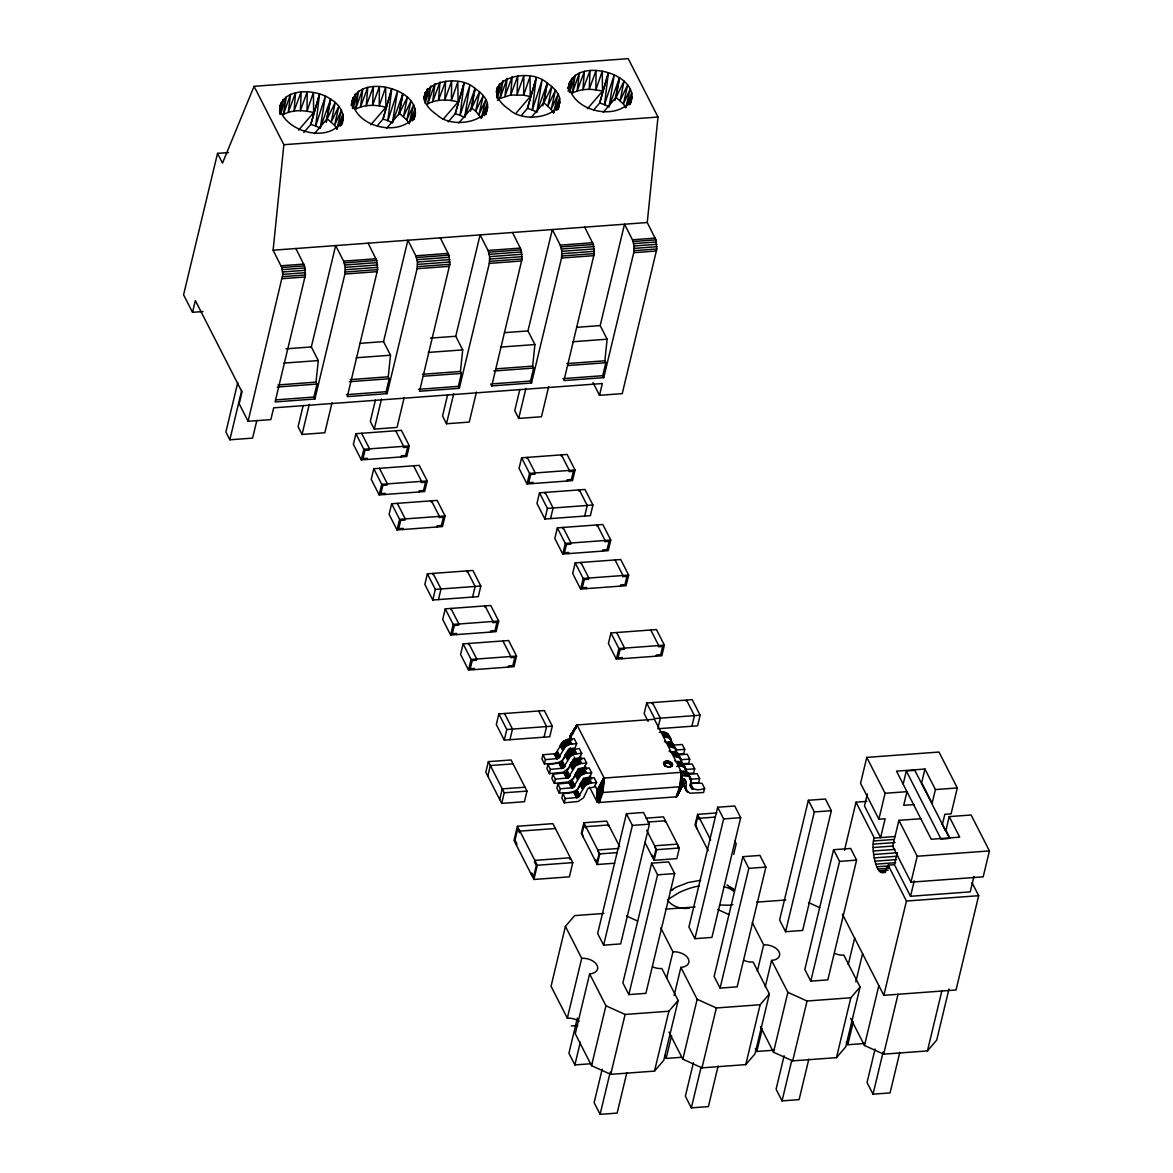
<?xml version="1.0" encoding="UTF-8"?>
<svg xmlns="http://www.w3.org/2000/svg" width="1173" height="1173" viewBox="0 0 1173 1173"><rect width="100%" height="100%" fill="white"/><g stroke="black" fill="none" stroke-linecap="round" stroke-linejoin="round"><path stroke-width="1.5" d="M665.678 766.057L669.695 767.098L672.158 765.764L672.422 763.916L670.106 761.732L666.381 761.072L663.537 763.3L666.059 766.658L664.109 764.781M669.695 767.098C674.768 764.092 662.804 760.529 664.93 765.734M667.1 763.037L667.114 761.042M570.239 739.181L570.327 735.559L577.131 724.973L570.137 736.424L570.093 739.884L570.327 735.574L577.263 724.929L654.387 719.284L681.528 772.113L682.539 785.353L676.278 796.848L598.67 802.537L596.866 801.482L589.564 787.156M570.122 739.533L570.181 735.984L577.043 725.046L604.154 778.051L681.44 772.333L682.29 785.734L676.924 796.57L682.701 784.942L681.528 772.171L682.701 784.942L677.07 796.438M570.151 740.266L570.225 736.908L577.013 725.222L570.386 737.333L571.881 740.251M569.36 767.567L563.201 772.289L549.389 773.637L546.897 768.77L547.923 764.517L561.368 762.831L565.547 754.063L569.228 750.485L579.227 748.477L581.705 753.345L580.034 757.611L573.186 759.092L569.873 766.526M585.034 766.042L585.004 767.347L578.142 768.828L573.626 778.315L568.157 782.01L554.345 783.359L551.867 778.505L552.879 774.253L566.324 772.567L571.207 762.787L576.661 759.092L584.183 758.198L586.676 763.066L585.034 766.042L586.691 769.283M579.814 785.983C576.368 793.725 566.075 792.596 559.316 793.095L556.823 788.227L557.849 783.989L570.459 782.787L578.04 770.705L582.922 768.476L589.154 767.934L591.632 772.802L589.96 777.069L583.465 778.242L580.444 784.4M594.96 785.499L594.931 786.804L588.069 788.285L583.553 797.772L578.084 801.482L564.272 802.831L561.794 797.963L562.805 793.71L576.251 792.024L581.134 782.244L587.878 778.212L594.11 777.67L596.602 782.523L594.96 785.499L597.189 789.884L599.491 791.848L602.951 792.479L680.355 786.731L681.938 786.071L681.44 772.333L680.956 786.57L676.513 796.775M596.866 801.482L597.189 789.884L603.831 777.816L597.863 790.763L597.145 801.848M680.956 786.57L681.337 772.391L679.71 786.804L676 796.878M570.577 735.192L570.415 740.016L570.591 735.178L577.028 725.075L570.181 735.984M973.942 876.451L970.232 891.876L910.527 896.289L894.398 864.662L888.137 865.131C877.873 889.281 869.736 845.821 874.34 838.079L856.026 802.171L866.862 801.379M596.984 801.672L597.482 790.338L603.86 777.86L597.482 790.338M599.506 395.316L602.336 383.527L273.676 407.837L270.846 419.626L248.104 421.298L282.796 274.365L281.769 267.517L273.118 250.201L283.851 144.704L254.072 86.318L628.215 58.65L657.994 117.036L647.261 222.533L655.912 239.864L656.821 248.984L622.247 393.629L599.506 395.316L593.01 382.574M314.892 398.996L313.895 397.046L317.018 384.084L316.021 382.134L318.279 360.566L311.329 346.944L335.669 245.582L343.616 261.139L345.214 267.341L344.891 274.057L314.892 398.996L275.098 401.943L305.42 274.966L304.525 265.846L295.86 248.515M387.105 393.659L386.108 391.709L389.231 378.747L388.234 376.797L390.492 355.228L383.542 341.607L407.881 240.23L415.829 255.802L417.427 262.004L417.104 268.72L387.105 393.659L347.311 396.606L377.633 269.629L376.738 260.494L368.073 243.178M459.317 388.322L458.32 386.372L461.444 373.41L460.446 371.46L462.705 349.891L455.754 336.27L480.094 234.893L488.041 250.465L489.64 256.667L489.317 263.382L459.317 388.322L419.523 391.254L449.846 264.292L448.951 255.157L440.286 237.84M531.53 382.985L530.533 381.034L533.656 368.073L532.659 366.123L534.917 344.554L527.967 330.933L552.307 229.556L560.254 245.128L561.852 251.33L561.53 258.031L531.53 382.985L491.736 385.917L522.058 258.954L521.164 249.82L512.498 232.503M603.743 377.633L602.746 375.697L605.869 362.721L604.872 360.785L607.13 339.202L600.18 325.581L624.52 224.219L632.467 239.791L634.065 245.993L633.743 252.694L603.743 377.633L563.949 380.58L594.271 253.617L593.377 244.483L584.711 227.166M680.355 786.731L681.278 772.406L680.355 786.731L676.278 796.848M685.428 787.552L683.36 784.385L683.668 778.725M704.606 788.285C692.466 794.136 681.205 780.265 702.114 783.417L704.606 788.285L703.58 792.523L689.929 793.212L686.073 790.191L686.264 781.687L683.947 780.221M681.66 776.233C695.032 771.805 688.155 785.529 692.906 789.121M681.513 772.069L682.481 783.579L677.173 796.276M597.336 802.009L598.333 791.174L603.948 777.948L597.863 790.763M598.67 802.537L604.374 778.095L602.951 792.479L599.242 802.552M667.642 763.08L667.877 761.101M303.851 132.49L310.816 124.382L319.525 94.133L315.669 126.01L320.229 128.077L330.639 99.162C314.892 87.74 277.151 87.301 279.819 114.06M377.222 125.804L383.028 119.045L391.738 88.796L387.882 120.672L392.442 122.74L402.852 93.825C387.574 83.796 354.862 80.952 351.445 104.558M448.277 121.816L455.241 113.708L463.951 83.459L460.095 115.335L464.655 117.388L475.065 88.488C454.757 69.486 399.89 89.045 437.001 114.866C457.309 133.854 512.176 114.294 475.065 88.488L470.534 111.127M521.648 115.115L527.454 108.356L536.164 78.122L532.307 109.983L536.867 112.051L547.278 83.151C526.97 64.148 472.103 83.708 509.214 109.514C529.522 128.517 584.389 108.957 547.278 83.151L542.747 105.79M593.861 109.778L599.667 103.019L608.376 72.785L604.52 104.646L609.08 106.714L619.491 77.799C604.315 67.77 571.148 64.911 568.216 88.679M597.57 802.171L598.89 791.54L604.007 777.992L598.098 802.405M604.374 778.095L602.262 792.493L598.963 802.567M597.819 802.303L599.491 791.848L604.08 778.022L598.333 791.174M320.229 128.077L325.346 96.347L315.669 126.01L310.816 124.382L319.525 94.133M392.442 122.74L397.559 91.01L387.882 120.672L383.028 119.045L391.738 88.796M464.655 117.388L469.772 85.658L460.095 115.335L455.241 113.708L463.951 83.459M536.867 112.051L541.985 80.321L532.307 109.983L527.454 108.356L536.164 78.122M609.08 106.714L614.197 74.984L604.52 104.646L599.667 103.019L608.376 72.785M283.353 114.485L290.552 94.324L288.265 112.359L295.567 92.74L294.027 111.054L301.182 91.919L300.361 110.658L307.209 91.875L307.003 111.186L313.396 92.623L313.646 112.593C303.719 109.998 292.649 109.617 283.353 114.485L286.359 96.597L280.64 113.913M355.566 109.148L362.765 88.987L360.478 107.022L367.779 87.403L366.24 105.717L373.395 86.582L372.574 105.321L379.422 86.538L379.216 105.849L385.609 87.286L385.858 107.256C375.932 104.661 364.862 104.28 355.566 109.148L358.571 91.245L352.853 108.576M427.778 103.811L434.978 83.635L432.69 101.67L439.992 82.066L438.453 100.379L445.608 81.245L444.787 99.984L451.634 81.201L451.429 100.497L457.822 81.949L458.071 101.919C448.145 99.324 437.074 98.943 427.778 103.811L430.784 85.908L425.066 103.224M572.204 93.136L579.403 72.961L577.116 90.995L584.418 71.377L582.878 89.705L590.034 70.556L589.213 89.309L596.06 70.527L595.855 89.822L602.248 71.274L602.497 91.23C592.57 88.649 581.5 88.268 572.204 93.136L575.21 75.233L569.491 92.55M326.387 122.095L330.639 99.162C339.584 104.206 346.504 114.983 341.504 125.203M413.292 119.558L415.389 112.799L413.614 119.807C418.82 109.632 411.738 98.855 402.852 93.825L399.421 113.385L386.65 128.268M475.065 88.488L471.634 108.048L458.863 122.93M547.278 83.151L543.847 102.711L531.076 117.579M630.766 102.08C635.033 92.315 627.628 82.594 619.491 77.799L616.06 97.374L603.289 112.241M601.558 792.435L604.3 778.08L600.151 792.112M351.577 104.69L352.252 101.23C355.595 127.095 399.348 137.637 414.436 116.523M326.109 121.816L330.639 99.162M398.673 114.734L402.852 93.825M614.96 100.453L619.491 77.799M280.215 113.796L283.133 99.47L279.761 110.995M352.428 108.459L355.346 94.119L351.973 105.658M425.007 101.318L427.559 88.781L424.186 100.306M496.853 97.77L499.771 83.444L496.868 93.327M569.433 90.644L571.984 78.107L568.128 91.274M279.863 107.755L280.992 102.843L279.746 107.916M351.328 105.702L353.205 97.491L351.548 104.265M423.922 98.723L425.418 92.154L424.171 97.227M496.502 91.743L497.631 86.817L496.384 91.89M568.348 88.034L569.843 81.48L568.187 88.239M668.199 763.183L668.639 761.233M558.055 109.338L558.861 105.849L558.04 109.133M630.268 104.001L632.027 96.773L629.93 103.532M340.082 126.376L342.912 114.177L336.93 129.001L334.554 125.35L327.208 118.737L335.199 102.491L331.285 121.889L338.85 106.2L334.554 125.35L341.46 110.145L336.93 129.001M412.295 121.039L415.125 108.84L409.142 123.664L406.767 120.013L399.421 113.385L407.412 97.154L403.497 116.552L411.063 100.863L406.767 120.013L413.673 104.808L409.142 123.664M484.508 115.702L487.338 103.488L481.355 118.326L475.71 111.2L471.634 108.048L479.625 91.817L475.71 111.2L483.276 95.526L478.98 114.675L485.886 99.47L481.355 118.326M556.72 110.35L559.55 98.151L553.568 112.989L551.193 109.324L543.847 102.711L551.838 86.479L547.923 105.863L555.489 90.189L551.193 109.324L558.099 94.133L553.568 112.989M628.933 105.013L631.763 92.814L625.781 107.652L623.406 103.986L616.06 97.374L624.051 81.142L620.136 100.526L627.702 84.837L623.406 103.986L630.312 88.781L625.781 107.652M558.143 109.192L559.814 102.11L557.718 108.869M600.855 792.318L604.227 778.08L598.377 802.479M228.486 152.563L217.533 153.37L183.575 294.804L192.519 312.326L203.002 311.549M192.519 312.326L195.348 300.537L242.005 392.002L239.175 403.791L248.104 421.298M237.767 382.501L225.89 432.001L229.849 439.787L252.606 438.101L256.843 420.418M229.849 439.787L241.741 390.286M303.191 405.447L298.103 426.664L302.062 434.45L324.818 432.764L332.032 402.706M302.062 434.45L309.291 404.392M355.918 433.702L353.366 444.318L361.313 459.889L406.796 456.517L409.348 445.916L401.401 430.344L355.918 433.702L363.85 449.274L361.313 459.889M375.404 400.11L370.316 421.327L374.275 429.113L397.031 427.427L404.245 397.368M366.988 459.464L367.281 458.291L363.014 458.599L364.994 450.344L369.26 450.036L369.539 448.848L361.592 433.292M374.275 429.113L381.504 399.055M373.776 468.731L371.24 479.346L379.172 494.918L424.67 491.546L427.207 480.945L419.274 465.373L373.776 468.731L381.724 484.302L379.172 494.918M384.861 494.493L385.14 493.32L380.888 493.628L382.867 485.373L387.119 485.065L387.413 483.877L379.466 468.32M401.107 456.942L401.386 455.769L405.653 455.447L407.632 447.192L403.38 447.514L403.659 446.327L395.712 430.77M391.65 503.76L389.099 514.375L397.046 529.947L442.529 526.574L445.08 515.973L437.133 500.402L391.65 503.76L399.597 519.331L397.046 529.947M402.735 529.522L403.013 528.349L398.747 528.656L400.726 520.401L404.993 520.094L405.272 518.906L397.339 503.349M418.981 491.971L419.26 490.798L423.526 490.475L425.506 482.22L421.239 482.543L421.532 481.355L413.585 465.798M447.617 394.773L442.529 415.99L446.488 423.761L469.244 422.089L476.458 392.031M446.488 423.761L453.716 393.717M431.165 502L431.459 500.827L439.391 516.384L439.113 517.572L443.379 517.249L441.4 525.504L437.133 525.827L436.855 527M427.383 573.817L424.846 584.433L432.778 600.004L478.276 596.632L480.813 586.031L472.88 570.459L427.383 573.817L435.33 589.389L432.778 600.004M432.793 574.579L433.072 573.406L441.019 588.963L438.467 599.579M445.256 608.846L442.705 619.461L450.652 635.033L496.135 631.661L498.686 621.06L490.739 605.488L445.256 608.846L453.203 624.417L450.652 635.033M450.667 609.608L450.945 608.435L458.878 624.007L458.599 625.18L454.332 625.488L452.353 633.743L456.62 633.435L456.341 634.608M466.913 572.057L467.191 570.884L475.138 586.441L472.587 597.057M519.83 389.421L514.742 410.638L518.701 418.424L541.457 416.752L548.671 386.694M463.13 643.874L460.578 654.49L468.526 670.062L514.009 666.689L516.56 656.088L508.613 640.517L463.13 643.874L471.062 659.446L468.526 670.062M518.701 418.424L525.929 388.366M468.526 644.637L468.804 643.464L476.751 659.035L476.473 660.208L472.206 660.516L470.226 668.771L474.493 668.463L474.2 669.636M484.772 607.086L485.065 605.913L492.997 621.47L492.719 622.658L496.985 622.335L495.006 630.59L490.739 630.913L490.461 632.086M521.618 457.807L519.067 468.408L527.014 483.98L572.497 480.622L575.049 470.006L567.102 454.435L521.618 457.807L529.566 473.379L527.014 483.98M527.029 458.57L527.307 457.382L535.24 472.954L534.961 474.127L530.695 474.449L528.715 482.704L532.982 482.382L532.703 483.555M539.492 492.836L536.941 503.437L544.888 519.009L590.371 515.651L592.922 505.035L584.975 489.464L539.492 492.836L547.424 508.408L544.888 519.009M544.888 493.598L545.166 492.411L553.113 507.982L550.562 518.583M508.32 667.114L508.598 665.941L512.865 665.619L514.844 657.364L510.592 657.686L510.871 656.499L502.924 640.942M498.862 713.932L496.311 724.547L504.258 740.119L549.741 736.747L552.292 726.146L544.345 710.574L498.862 713.932L506.809 729.503L504.258 740.119M561.134 456.033L561.427 454.86L569.36 470.432L569.081 471.605L573.348 471.297L571.368 479.537L567.102 479.86L566.823 481.033M488.364 761.644L485.813 772.259L501.692 803.388L524.434 801.716L526.985 791.101L511.105 759.972L488.364 761.644L504.243 792.787L501.692 803.388M487.792 776.145L490.343 765.544L513.085 763.858M557.351 527.865L554.814 538.466L562.747 554.037L608.244 550.68L610.781 540.064L602.849 524.492L557.351 527.865L565.298 543.436L562.747 554.037M509.947 739.694L512.484 729.093L504.551 713.521M562.761 528.627L563.04 527.439L570.987 543.011L570.694 544.184L566.442 544.507L564.462 552.762L568.714 552.439L568.436 553.612M499.713 799.502L502.249 788.886L525.005 787.215M579.007 491.062L579.286 489.889L587.233 505.46L584.682 516.061M575.225 562.893L572.673 573.494L580.62 589.066L626.103 585.708L628.655 575.093L620.708 559.521L575.225 562.893L583.172 578.465L580.62 589.066M517.41 826.261L513.994 840.469L533.891 879.471L569.374 876.847L572.791 862.624L552.894 823.637L517.41 826.261L537.307 865.249L533.891 879.471M580.635 563.656L580.914 562.468L588.846 578.04L588.567 579.213L584.301 579.535L582.321 587.79L586.588 587.468L586.309 588.641M516.487 845.337L516.868 843.768L515.006 840.103L517.66 829.047L519.522 832.713L519.903 831.129L555.372 828.505M544.067 737.172L546.603 726.556L538.671 710.999M596.881 526.091L597.16 524.918L605.107 540.489L604.813 541.662L609.08 541.354L607.101 549.594L602.834 549.917L602.555 551.09M565.562 755.207L568.582 749.063L575.063 747.875L576.749 743.609L574.257 738.741L568.025 739.283L563.143 741.512L555.577 753.609L542.952 754.796L541.941 759.034L544.419 763.902C551.178 763.403 561.471 764.532 564.917 756.79M544.419 763.902L545.445 759.664L542.952 754.796M549.389 773.637L550.401 769.385L547.923 764.517M531.398 874.589L531.78 873.005L533.642 876.671L536.296 865.615L534.433 861.95L534.815 860.381L570.298 857.756L569.917 859.325M554.345 783.359L555.372 779.121L552.879 774.253M559.316 793.095L560.327 788.857L557.849 783.989M564.272 802.831L565.298 798.578L562.805 793.71M620.429 586.119L620.708 584.946L624.974 584.623L626.954 576.383L622.687 576.691L622.966 575.518L615.033 559.946M610.957 632.951L608.42 643.552L616.353 659.123L661.851 655.766L664.387 645.15L656.455 629.578L610.957 632.951L618.904 648.522L616.353 659.123M622.042 658.698L622.32 657.525L618.068 657.848L620.048 649.593L624.3 649.27L624.593 648.097L616.646 632.526M619.725 846.759L606.617 821.085L583.875 822.757L581.324 833.373L597.218 864.501L614.711 863.211M583.318 837.258L582.116 833.167L584.095 824.912L585.576 827.83L585.87 826.657L608.611 824.971L608.318 826.144M603.86 913.444L574.667 915.6L565.415 926.377L551.046 986.258L567.321 1018.179A12.258 7.493 13.5 0 1 579.154 1021.331M595.224 860.615L595.517 859.428L596.998 862.36L598.978 854.105L597.775 850L618.772 848.446M597.218 864.501L599.755 853.9L583.875 822.757M567.321 1018.179L581.705 958.297L565.415 926.377M656.162 656.176L656.44 655.003L660.707 654.695L662.686 646.44L658.42 646.748L658.713 645.575L650.766 630.004M657.774 728.756L697.583 725.823L700.134 715.207L692.187 699.636L646.704 703.008L644.153 713.609L648.126 721.395M652.1 703.771L652.379 702.583L660.326 718.155L658.068 727.583M577.365 1018.017L568.92 1053.251L574.873 1064.923L591.925 1063.662M626.411 813.739L597.658 933.488L603.626 945.159L620.678 943.898L649.431 824.15L643.478 812.478L626.411 813.739L632.379 825.411L603.626 945.159M581.705 958.297A12.258 7.493 13.5 0 1 597.042 965.247A12.258 7.493 13.5 0 1 589.638 973.869L575.269 1033.75L591.544 1065.656L610.722 1074.336L654.505 1071.096L663.757 1060.319L678.141 1000.437L661.851 968.531A12.258 7.493 13.5 0 1 652.657 966.845M574.873 1064.923L580.371 1042.02M591.544 1065.656L605.928 1005.774L589.638 973.869M686.22 701.249L686.498 700.061L694.445 715.633L691.894 726.234M652.085 856.407L652.379 855.234L653.86 858.152L655.839 849.897L654.637 845.806L677.378 844.12L678.581 848.211M602.16 1069.219L594.125 1102.679L600.092 1114.35L617.145 1113.089L626.866 1072.577M651.631 863.167L622.878 982.915L628.831 994.601L645.898 993.34L674.651 873.577L668.683 861.906L651.631 863.167L657.584 874.838L628.831 994.601M645.986 818.168L663.478 816.877L679.358 848.006L676.821 858.621L654.079 860.308L656.616 849.692L646.69 830.235M665.179 821.95L665.472 820.763L647.965 822.053M672.628 745.207L682.261 744.488L684.739 749.356L683.727 753.609L677.305 754.078M600.092 1114.35L610.239 1072.078M610.722 1074.336L625.106 1014.454L668.889 1011.229L678.141 1000.437M679.196 754.811L687.231 754.224L689.709 759.092L688.698 763.33L682.261 763.814M682.554 764.664L692.187 763.96L694.68 768.814L693.654 773.066L687.231 773.535M687.51 774.4L697.158 773.681L699.636 778.549L698.624 782.787L690.589 783.388M716.85 812.933L697.598 814.355L695.046 824.956L708.155 850.645M697.041 828.856L695.824 824.751L697.818 816.511L699.299 819.428L699.577 818.241L715.325 817.082M666.601 978.223L672.95 951.816L660.736 927.872M717.671 807.244L688.918 927.007L694.871 938.679L711.923 937.418L740.676 817.669L734.723 805.983L717.671 807.244L723.624 818.93L694.871 938.679M654.505 1071.096L668.889 1011.229M674.123 995.554L680.897 967.388A12.258 7.493 13.5 0 0 688.287 958.752A12.258 7.493 13.5 0 0 672.95 951.816M681.469 1057.298L666.117 1058.442L671.616 1035.539M743.902 960.35A12.258 7.493 13.5 0 0 753.11 962.036L769.385 993.956L755.016 1053.838L745.764 1064.615L701.982 1067.855L682.803 1059.175L697.173 999.293L680.897 967.388M733.682 854.413L736.219 843.812L734.899 841.217M693.404 1062.723L685.384 1096.183L691.337 1107.869L708.389 1106.608L718.111 1066.096M742.876 856.686L714.122 976.435L720.09 988.106L737.143 986.845L765.896 867.096L759.943 855.425L742.876 856.686L748.829 868.357L720.09 988.106M691.337 1107.869L701.058 1067.357M701.982 1067.855L716.351 1007.974L760.133 1004.733L769.385 993.956M757.318 971.259L763.652 944.837L752.26 922.506M808.373 800.279L779.62 920.028L785.573 931.714L802.64 930.453L831.378 810.69L825.425 799.018L808.373 800.279L814.326 811.951L785.573 931.714M745.764 1064.615L760.133 1004.733M765.251 986.83L771.599 960.408A12.258 7.493 13.5 0 0 779.004 951.787A12.258 7.493 13.5 0 0 763.652 944.837M773.887 1050.202L756.82 1051.463L762.318 1028.574M834.604 953.385A12.258 7.493 13.5 0 0 843.812 955.071L860.088 986.992L845.718 1046.859L836.466 1057.65L792.684 1060.876L773.506 1052.21L787.875 992.329L771.599 960.408M784.121 1055.759L776.086 1089.218L782.039 1100.89L799.092 1099.629L808.827 1059.131M833.578 849.707L804.839 969.47L810.792 981.141L827.845 979.88L856.598 860.117L850.645 848.446L833.578 849.707L839.545 861.393L810.792 981.141M782.039 1100.89L791.76 1060.392M792.684 1060.876L807.053 1001.009L850.836 997.768L860.088 986.992M844.501 850.205L856.026 802.171M942.359 824.634L944.822 814.341L951.083 813.886L957.315 787.948L938.986 752.04L866.774 757.391L860.557 783.315L878.87 819.223L885.131 818.754L880.6 837.61L864.472 805.998L867.346 793.989M878.87 819.223L885.102 793.285L866.774 757.391M848.284 964.529L854.633 938.121M836.466 1057.65L850.836 997.768M855.806 981.86L862.58 953.678M903.21 783.96L906.318 770.998L914.852 770.368L949.602 838.475M920.79 818.725L898.899 820.338L892.668 846.276L910.981 882.169L983.194 876.832L989.425 850.909L971.112 815L949.221 816.613L945.937 830.293L949.969 838.182M864.853 1043.471L847.8 1044.732L853.299 1021.844M894.398 864.662L897.272 852.668M924.94 769.033L921.655 782.714L932.139 803.241L935.424 789.561L924.94 769.033L896.509 771.145L931.259 839.252L959.69 837.155L949.221 816.613M948.957 989.059L936.699 1040.143L927.447 1050.92L883.665 1054.16L864.486 1045.48L878.856 985.599M972.006 882.639L978.663 895.688L956.024 989.983L883.812 995.334L906.45 901.04L888.137 865.131M910.981 882.169L917.213 856.246L898.899 820.338M910.527 896.289L914.236 880.864M875.087 1049.029L867.052 1082.488L873.02 1094.174L890.072 1092.913L899.794 1052.401M873.02 1094.174L883.166 1051.902M883.665 1054.16L898.034 994.279M927.447 1050.92L941.816 991.038M486.648 111.186L485.827 114.47L487.601 107.447L485.505 114.221M630.253 103.796L631.074 100.511C615.986 121.611 572.233 111.083 568.89 85.218M341.079 124.895L343.176 118.136C333.161 143.751 288.265 133.766 280.288 110.526M497.279 97.887L502.997 80.57L499.991 98.473L497.411 100.394M668.742 763.33L669.387 761.438M545.445 759.664L558.055 758.462L565.635 746.38L570.518 744.151L576.749 743.609M550.401 769.385L563.011 768.198L570.591 756.101L575.474 753.887L581.705 753.345M555.372 779.121L567.981 777.934L575.562 765.837L580.444 763.608L586.676 763.066M560.327 788.857L572.952 787.655L580.518 775.573L585.4 773.344L591.632 772.802M565.298 798.578L577.908 797.391L585.488 785.294L590.371 783.065L596.602 782.523M254.072 86.318L222.503 163.091L217.533 153.37M575.943 727.978L577.321 724.929L571.398 734.562L577.189 724.958M676.733 796.687L681.484 786.35L681.44 772.333L681.484 786.35M677.217 795.734L682.671 784.033L681.528 772.113L682.539 785.353M669.24 763.535L670.106 761.732M677.246 795.924L682.481 783.579M572.512 734.195L577.263 724.929M570.21 736.879L576.999 725.178L570.137 736.439M667.628 767.186L671.308 766.438M577.028 725.266L570.386 737.333M669.71 763.784L670.751 762.083M670.135 764.078L671.323 762.494M298.558 130.174L313.646 112.593M314.437 133.605L327.208 118.737M370.771 124.837L385.858 107.256M442.983 119.499L458.071 101.919M516.355 112.799L530.284 96.582L530.035 76.612L523.642 95.16L510.666 95.042L499.991 98.473L507.191 78.298L504.903 96.333L512.205 76.729L510.666 95.042L517.821 75.893L517 94.646L523.847 75.864L523.642 95.16L530.284 96.582M587.409 108.81L602.497 91.23M670.472 764.4L671.806 762.934M670.736 764.752L672.173 763.418M670.927 765.104L672.422 763.916M671.015 765.47L672.554 764.415M570.474 747.802L570.063 748.946M671.015 765.808L672.554 764.899M670.912 766.145L672.422 765.353M670.736 766.453L672.158 765.764M669.226 767.215L670.076 766.834M670.457 766.717L671.792 766.13M700.78 880.278L688.287 882.507L676.015 887.243L670.34 890.747A15.322 9.369 13.5 0 1 673.273 889.515M689.548 907.99L686.704 908.371A15.322 9.369 13.5 0 1 667.525 899.691L678.888 892.697A55.366 38.826 -27 0 1 699.152 885.952M283.851 144.704L657.994 117.036M273.118 250.201L647.261 222.533M281.065 265.772L303.807 264.086M343.616 261.139L376.02 258.749M415.829 255.802L448.233 253.412M488.041 250.465L520.445 248.075M560.254 245.128L592.658 242.723M632.467 239.791L655.208 238.104M281.769 267.517L304.525 265.846M344.319 262.899L376.738 260.494M416.532 257.561L448.951 255.157M488.745 252.224L521.164 249.82M560.958 246.873L593.377 244.483M633.171 241.535L655.912 239.864M282.326 269.643L305.068 267.957M344.877 265.01L377.281 262.62M417.089 259.673L449.494 257.283M489.302 254.336L521.706 251.931M561.515 248.999L593.919 246.594M633.728 243.647L656.469 241.975M282.678 271.975L305.42 270.289M345.214 267.341L377.633 264.951M417.427 262.004L449.846 259.614M489.64 256.667L522.058 254.262M561.852 251.33L594.271 248.925M634.065 245.993L656.807 244.307M282.796 274.365L305.537 272.679M345.346 269.731L377.75 267.341M417.559 264.394L449.963 262.004M489.771 259.057L522.176 256.667M561.984 253.72L594.388 251.315M634.197 248.383L656.939 246.697M282.678 276.652L305.42 274.966M345.229 272.033L377.633 269.629M417.441 266.682L449.846 264.292M489.654 261.344L522.058 258.954M561.867 256.007L594.271 253.617M634.08 250.67L656.821 248.984M282.341 278.675L305.083 277.004M344.891 274.057L377.295 271.652M417.104 268.72L449.508 266.315M489.317 263.382L521.721 260.978M561.53 258.031L593.934 255.641M633.743 252.694L656.484 251.022M286.007 348.821L311.329 346.944M360.023 343.337L383.542 341.607M430.432 338.132L455.754 336.27M504.449 332.663L527.967 330.933M576.661 327.326L600.18 325.581M283.91 363.102L318.279 360.566M356.123 357.765L390.492 355.228M428.336 352.428L462.705 349.891M500.548 347.091L534.917 344.554M572.761 341.754L607.13 339.202M278.03 384.949L316.021 382.134M350.243 379.612L388.234 376.797M422.456 374.275L460.446 371.46M496.472 368.791L532.659 366.123M566.882 363.586L604.872 360.785M277.209 387.031L317.018 384.084M349.422 381.694L389.231 378.747M423.453 376.21L461.444 373.41M493.848 371.005L533.656 368.073M567.879 365.536L605.869 362.721M275.904 399.861L313.895 397.046M346.314 394.656L386.108 391.709M418.526 389.319L458.32 386.372M492.543 383.835L530.533 381.034M562.952 378.63L602.746 375.697M363.85 449.274L409.348 445.916M381.724 484.302L427.207 480.945M529.566 473.379L575.049 470.006M399.597 519.331L445.08 515.973M547.424 508.408L592.922 505.035M565.298 543.436L610.781 540.064M435.33 589.389L480.813 586.031M583.172 578.465L628.655 575.093M453.203 624.417L498.686 621.06M471.062 659.446L516.56 656.088M618.904 648.522L664.387 645.15M506.809 729.503L552.292 726.146M700.134 715.207L654.637 718.58L646.704 703.008M659.329 732.451C666.147 730.017 670.941 736.028 671.63 742.186L667.041 733.154M675.105 750.075L684.739 749.356M681.674 759.679L689.709 759.092M676.704 766.512C680.384 765.558 686.821 766.292 686.513 771.379L681.938 762.347L677.51 761.394L680.003 766.262M685.032 769.532L694.68 768.814M504.243 792.787L526.985 791.101M690.003 779.268L699.636 778.549M885.102 793.285L906.993 791.672L903.709 805.338L914.368 804.561M935.424 789.561L957.315 787.948M632.379 825.411L649.431 824.15M814.326 811.951L831.378 810.69M723.624 818.93L740.676 817.669M599.755 853.9L617.262 852.61M656.616 849.692L679.358 848.006M874.34 838.079L895.072 836.54M537.307 865.249L572.791 862.624M873.782 840.968L893.65 839.487M873.445 844.135L895.102 842.537M947.887 838.607L941.069 839.106L906.318 770.998M873.299 847.507L893.166 846.041M873.386 850.997L895.043 849.399M873.68 854.501L897.14 852.756M874.178 857.918L897.638 856.187M657.584 874.838L674.651 873.577M839.545 861.393L856.598 860.117M748.829 868.357L765.896 867.096M917.213 856.246L989.425 850.909M874.867 861.173L896.539 859.574M875.732 864.164L895.6 862.698M876.759 866.818L889.383 865.879M877.888 869.046L888.723 868.255M879.12 870.806L888.152 870.146M880.41 872.038L885.82 871.642M881.729 872.712L885.336 872.448M756.629 902.14L785.822 899.984M665.927 909.119L695.105 906.964M906.45 901.04L978.663 895.688M571.295 1025.964L577.79 1025.481M671.601 741.175L669.534 738.022L665.106 737.069L662.628 732.216M674.108 747.054L672.803 743.506L667.584 741.937L670.076 746.805L675.281 748.374L676.586 751.908M669.05 751.028L671.367 752.494M679.064 756.776L677.759 753.227L672.554 751.673L675.032 756.541L680.237 758.095L681.557 761.644L679.9 758.403M688.991 776.233L687.686 772.699L682.481 771.13L684.959 775.998M720.354 905.043L729.357 905.219A15.322 9.369 13.5 0 0 732.861 904.618M664.534 741.292L666.411 743.125M667.085 766.629L667.848 766.805M674.871 760.808L676.249 761.893M679.841 770.544L681.058 771.321M684.959 783.476L682.158 782.068M808.402 902.521L819.59 907.594M717.7 909.5L728.888 914.559M626.441 915.981L637.628 921.04M787.875 992.329L807.053 1001.009M697.173 999.293L716.351 1007.974M605.928 1005.774L625.106 1014.454M726.996 884.911L734.225 889.721A15.322 9.369 13.5 0 0 728.477 886.92M734.43 891.671L730.266 888.899A55.366 38.826 -27 0 0 724.005 886.641M681.938 762.347L684.035 766.512M664.534 765.251L665.238 766.072M663.786 764.297L664.695 765.383M663.595 763.799L664.563 765.031M663.537 763.3L664.519 764.664M663.61 762.831L664.563 764.327M663.801 762.391L664.71 764.019M941.567 822.947L945.717 831.114M842.419 914.178L883.812 995.334M850.645 1018.355L864.486 1045.48M846.305 1041.815L847.8 1044.732M490.739 383.982L491.736 385.917M667.833 733.77L671.367 740.236M672.803 743.506L676.322 749.972M677.759 753.227L681.293 759.693M682.73 762.963L686.249 769.429M687.686 772.699L691.22 779.151M674.079 746.043L676.557 750.911M679.035 755.779L681.528 760.632M684.006 765.5L686.484 770.368M688.962 775.236L691.454 780.104M672.012 742.89L674.49 747.744M676.968 752.611L679.46 757.479M686.894 772.069L691.484 781.101M666.103 732.67L668.581 737.538M671.073 742.406L673.551 747.274M676.029 752.142L678.507 757.01M681 761.864L683.478 766.731M685.956 771.599L688.434 776.467M665.032 732.363L667.51 737.216M670.003 742.084L672.481 746.952M674.959 751.82L677.451 756.688M679.929 761.541L682.407 766.409M684.885 771.277L687.378 776.145M690.868 784.253L693.36 789.106M663.859 732.201L666.352 737.069M668.83 741.937L671.308 746.79M673.786 751.658L676.278 756.526M678.756 761.394L681.234 766.262M683.727 771.116L686.205 775.983M690.017 784.194L692.495 789.062M690.457 785.705L692.114 788.945M690.12 785.529L691.777 788.769M684.621 778.799L686.264 782.039M683.331 783.388L685.824 788.241M686.264 789.165L687.906 792.405M683.36 784.385L687.129 791.79M683.595 785.324L686.513 791.042M697.598 814.355L710.706 840.044M760.485 1026.668L773.506 1052.21M755.339 1048.545L756.82 1051.463M644.945 842.405L654.079 860.308M580.063 756.306L581.72 759.561M590.004 775.778L591.647 779.019M569.316 739.107L571.794 743.975M574.271 748.843L576.749 753.711M579.242 758.564L581.72 763.432M584.198 768.3L586.691 773.168M589.169 778.036L591.647 782.89M568.025 739.283L570.518 744.151M572.996 749.019L575.474 753.887M577.952 758.74L580.444 763.608M582.922 768.476L585.4 773.344M587.878 778.212L590.371 783.065M566.735 739.62L569.228 744.488M571.706 749.356L574.184 754.224M576.661 759.092L579.154 763.946M581.632 768.814L584.11 773.681M586.588 778.549L589.081 783.417M565.474 740.119L567.952 744.987M570.445 749.855L572.923 754.708M574.125 756.908L577.878 764.444M580.371 769.312L582.849 774.18M585.327 779.033L587.805 783.901M564.272 740.75L566.75 745.617M569.228 750.485L571.72 755.353M574.198 760.207L576.676 765.075M579.154 769.943L581.647 774.81M584.125 779.678L586.603 784.546M563.143 741.512L565.635 746.38M568.113 751.248L570.591 756.101M573.069 760.969L575.562 765.837M578.04 770.705L580.518 775.573M582.996 780.441L585.488 785.294M562.146 742.377L564.624 747.245M567.102 752.113L569.594 756.981M572.072 761.834L574.55 766.702M577.028 771.57L579.521 776.438M581.999 781.306L584.477 786.159M561.281 743.33L563.758 748.198M566.236 753.066L568.729 757.919M571.207 762.787L573.685 767.655M576.178 772.523L578.656 777.391M581.134 782.244L583.611 787.112M560.577 744.342L563.055 749.21M565.547 754.063L568.025 758.931M570.503 763.799L572.996 768.667M575.474 773.535L577.952 778.388M580.43 783.256L582.922 788.124M560.064 745.383L562.541 750.251M565.019 755.119L567.512 759.972M569.99 764.84L572.468 769.708M574.946 774.576L577.439 779.444M579.917 784.312L582.394 789.165M557.512 751.717L559.99 756.585M562.468 761.453L564.946 766.321M567.439 771.189L569.917 776.042M572.395 780.91L574.873 785.778M577.365 790.646L579.843 795.514M557.322 752.098L559.8 756.966M562.278 761.82L564.77 766.687M567.248 771.555L569.726 776.423M572.204 781.291L574.697 786.145M577.175 791.013L579.653 795.88M557.072 752.45L559.55 757.318M562.028 762.186L564.521 767.054M566.999 771.922L569.477 776.775M571.955 781.643L574.447 786.511M576.925 791.379L579.403 796.247M556.764 752.802L559.242 757.655M561.72 762.523L564.213 767.391M566.691 772.259L569.169 777.127M571.647 781.98L574.14 786.848M576.617 791.716L579.095 796.584M556.398 753.11L558.891 757.963M561.368 762.831L563.846 767.699M566.324 772.567L568.817 777.435M571.295 782.288L573.773 787.156M576.251 792.024L578.744 796.892M556.002 753.374L558.48 758.242M560.973 763.11L563.451 767.978M565.929 772.831L568.406 777.699M570.899 782.567L573.377 787.435M575.855 792.303L578.333 797.156M555.577 753.609L558.055 758.462M560.533 763.33L563.011 768.198M565.503 773.066L567.981 777.934M570.459 782.787L572.952 787.655M575.43 792.523L577.908 797.391M555.122 753.784L557.6 758.638M560.078 763.506L562.571 768.374M565.049 773.242L567.527 778.11M570.005 782.963L572.497 787.831M574.975 792.699L577.453 797.567M554.653 753.902L557.146 758.77M559.624 763.623L562.102 768.491M564.594 773.359L567.072 778.227M569.55 783.095L572.028 787.963M574.521 792.816L576.999 797.684M554.199 753.96L556.691 758.828M559.169 763.696L561.647 768.564M564.125 773.418L566.618 778.285M569.096 783.153L571.574 788.021M574.052 792.889L576.544 797.743M668.962 1032.049L682.803 1059.175M664.636 1055.509L666.117 1058.442M664.123 761.995L664.93 763.726M664.548 761.658L665.252 763.491M665.076 761.38L665.634 763.286M665.707 761.189L666.073 763.154M666.381 761.072L666.572 763.066M577.087 725.002L570.943 734.841L577.087 725.002"/></g></svg>
